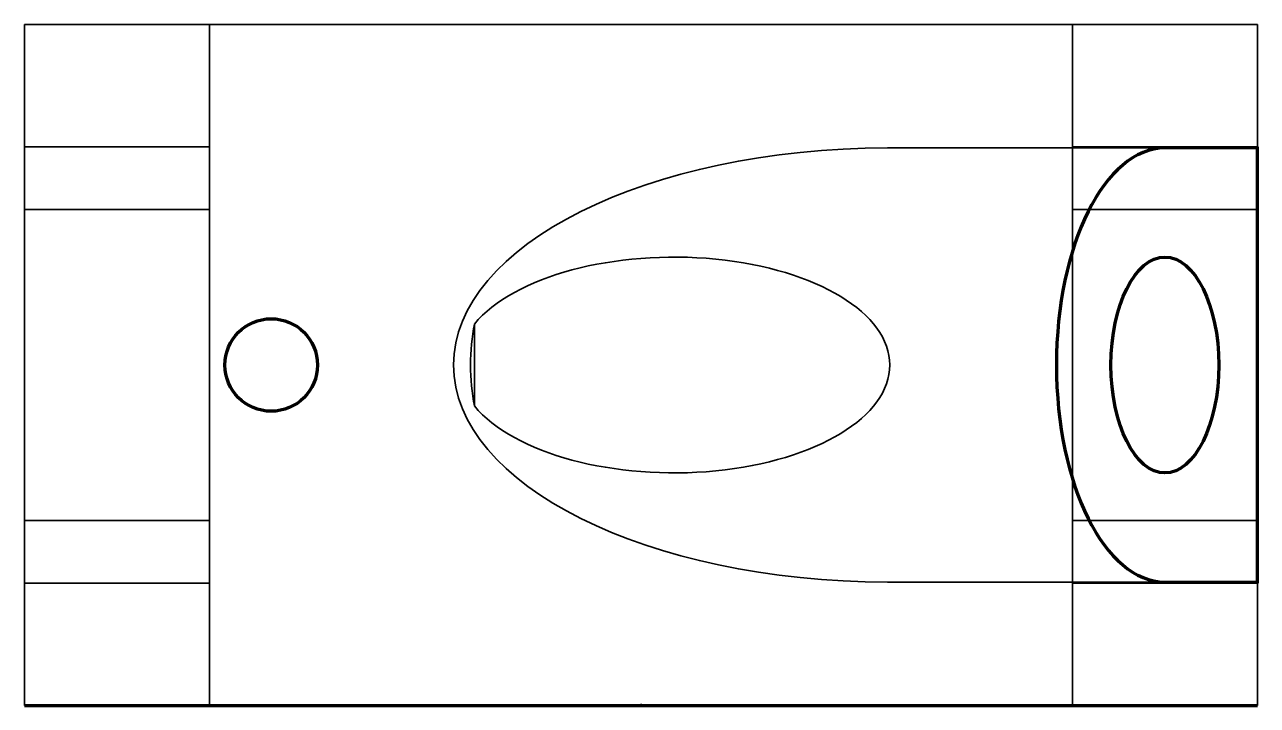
# Model space of a CAD drawing. Header units: inches. Extents: x -2.5 to 2.5, y 0 to 2.76.
import ezdxf

# ---------------------------------------------------------------- set-up
doc = ezdxf.new("R2010")
doc.units = ezdxf.units.IN
doc.header["$MEASUREMENT"] = 0
doc.layers.add('1', color=7, linetype='Continuous', true_color=0xffffff)
doc.layers.add('61', color=7, linetype='Continuous', true_color=0xffffff)

msp = doc.modelspace()

# ---------------------------------------------------------------- linework, layer by layer
at = {"layer": '1', "color": 252, "linetype": 'Continuous', "lineweight": 35}
for p, q in [((-1.75, 2.76, -1.12), (-2.5, 2.76, -1.12)), ((-2.5, 2.76), (-2.5, 0)), ((-2.5, 2.76), (2.5, 2.76)), ((-2.5, 2.76, -1.12), (-2.5, 2.76)), ((-2.5, 2.76, -1.12), (-2.5, 2.01, -1.12)), ((-1.75, 2.76, -0.5), (-1.75, 0, -0.5)), ((-1.75, 2.76, -0.5), (-1.75, 2.76, -1.12)), ((1.75, 2.76, -0.5), (-1.75, 2.76, -0.5)), ((-1.75, 2.76, -1.12), (-1.75, 2.01, -1.12)), ((1.75, 2.76, -0.5), (1.75, 0, -0.5)), ((1.75, 2.76, -1.12), (1.75, 2.76, -0.5)), ((2.5, 2.76, -1.12), (1.75, 2.76, -1.12)), ((1.75, 2.76, -1.12), (1.75, 2.01, -1.12)), ((2.5, 2.76), (2.5, 2.76, -1.12)), ((2.5, 2.76, -1.12), (2.5, 2.01, -1.12)), ((2.5, 2.76), (2.5, 2.26)), ((-2.5, 2.264034, -0.68), (-2.5, 0.495966, -0.68)), ((-2.5, 2.01, -1.12), (-2.5, 2.264034, -0.68)), ((-1.75, 2.264034, -0.68), (-2.5, 2.264034, -0.68)), ((-1.75, 0.495966, -0.68), (-1.75, 2.264034, -0.68)), ((-1.75, 2.264034, -0.68), (-1.75, 2.01, -1.12)), ((1, 2.26), (2.125, 2.26, 0.649519)), ((1, 2.26), (2.5, 2.26)), ((1.75, 2.01, -1.12), (1.75, 2.264034, -0.68)), ((2.5, 2.264034, -0.68), (1.75, 2.264034, -0.68)), ((1.75, 2.264034, -0.68), (1.75, 0.495966, -0.68)), ((2.5, 2.26), (2.125, 2.26, 0.649519)), ((2.5, 2.01, -1.12), (2.5, 2.264034, -0.68)), ((2.5, 2.264034, -0.68), (2.5, 0.495966, -0.68)), ((2.5, 0.5), (2.5, 2.26)), ((-2.5, 2.01, -1.12), (-1.75, 2.01, -1.12)), ((1.75, 2.01, -1.12), (2.5, 2.01, -1.12)), ((-0.675426, 1.213796, -0.5), (-0.675426, 1.546204, -0.5)), ((-2.5, 0.75, -1.12), (-2.5, 0, -1.12)), ((-2.5, 0.495966, -0.68), (-2.5, 0.75, -1.12)), ((-2.5, 0.75, -1.12), (-1.75, 0.75, -1.12)), ((-1.75, 0.75, -1.12), (-1.75, 0, -1.12)), ((-1.75, 0.75, -1.12), (-1.75, 0.495966, -0.68)), ((1.75, 0.75, -1.12), (1.75, 0, -1.12)), ((1.75, 0.75, -1.12), (2.5, 0.75, -1.12)), ((1.75, 0.495966, -0.68), (1.75, 0.75, -1.12)), ((2.5, 0.75, -1.12), (2.5, 0, -1.12)), ((2.5, 0.495966, -0.68), (2.5, 0.75, -1.12)), ((1, 0.5), (2.125, 0.5, 0.649519)), ((2.5, 0.5), (1, 0.5)), ((2.125, 0.5, 0.649519), (2.5, 0.5)), ((2.5, 0.5), (2.5, 0)), ((-1.75, 0.495966, -0.68), (-2.5, 0.495966, -0.68)), ((2.5, 0.495966, -0.68), (1.75, 0.495966, -0.68)), ((-1.75, 0, -1.12), (-2.5, 0, -1.12)), ((-2.5, 0), (2.5, 0)), ((-2.5, 0, -1.12), (-2.5, 0)), ((1.75, 0, -0.5), (-1.75, 0, -0.5)), ((-1.75, 0, -0.5), (-1.75, 0, -1.12)), ((1.75, 0, -1.12), (1.75, 0, -0.5)), ((2.5, 0, -1.12), (1.75, 0, -1.12)), ((2.5, 0), (2.5, 0, -1.12))]:
    msp.add_line(p, q, dxfattribs=at)
at = {"layer": '1', "color": 163, "linetype": 'Continuous', "lineweight": 70}
for p, q in [((2.5, 2.26), (2.125, 2.26, 0.649519)), ((2.5, 0.495966, -0.68), (2.5, 2.264034, -0.68)), ((2.5, 2.01, -1.12), (2.5, 2.264034, -0.68)), ((2.5, 0.5), (2.5, 2.26)), ((2.5, 0.75, -1.12), (2.5, 2.01, -1.12)), ((2.5, 0.495966, -0.68), (2.5, 0.75, -1.12)), ((2.125, 0.5, 0.649519), (2.5, 0.5)), ((-2.5, 0), (2.5, 0)), ((-2.5, 0), (-2.5, 0, -1.12)), ((-2.5, 0, -1.12), (-1.75, 0, -1.12)), ((-1.75, 0, -1.12), (-1.75, 0, -0.5)), ((-1.75, 0, -0.5), (1.75, 0, -0.5)), ((1.75, 0, -0.5), (1.75, 0, -1.12)), ((1.75, 0, -1.12), (2.5, 0, -1.12)), ((2.5, 0), (2.5, 0, -1.12))]:
    msp.add_line(p, q, dxfattribs=at)
at = {"layer": '1', "color": 163, "linetype": 'Continuous', "lineweight": 70, "extrusion": (0.866025, 0, 0.5)}
msp.add_circle((1.38, -0.5, 2.165064), 0.4375, dxfattribs=at)
at = {"layer": '1', "color": 252, "linetype": 'Continuous', "lineweight": 35, "extrusion": (0.866025, 0, 0.5)}
msp.add_circle((1.38, -0.5, 2.165064), 0.4375, dxfattribs=at)
at = {"layer": '1', "color": 163, "linetype": 'Continuous', "lineweight": 70}
msp.add_circle((-1.5, 1.38), 0.1875, dxfattribs=at)
at = {"layer": '1', "color": 252, "linetype": 'Continuous', "lineweight": 35}
for centre in [(-1.5, 1.38, -0.5), (-1.5, 1.38)]:
    msp.add_circle(centre, 0.1875, dxfattribs=at)
at = {"layer": '1', "color": 163, "linetype": 'Continuous', "lineweight": 70, "extrusion": (0.866025, 0, 0.5)}
msp.add_arc((1.38, -0.5, 2.165064), 0.88, 0, 180, dxfattribs=at)
at = {"layer": '1', "color": 252, "linetype": 'Continuous', "lineweight": 35, "extrusion": (0.866025, 0, 0.5)}
msp.add_arc((1.38, -0.5, 2.165064), 0.88, 0, 180, dxfattribs=at)
at = {"layer": '1', "color": 252, "linetype": 'Continuous', "lineweight": 35, "extrusion": (-0.866025, 0, -0.5)}
msp.add_arc((-1.38, -0.5, 0.834936), 0.4375, 67.672849, 112.327151, dxfattribs=at)
at = {"layer": '1', "color": 252, "linetype": 'Continuous', "lineweight": 35, "extrusion": (0, 0, -1)}
msp.add_ellipse((1, 1.38), major_axis=(1.76, 0), ratio=0.5, start_param=1.57079633, end_param=4.71238898, dxfattribs=at)
at = {"layer": '1', "color": 252, "linetype": 'Continuous', "lineweight": 35}
msp.add_ellipse((0.133975, 1.38, -0.5), major_axis=(0.875, 0), ratio=0.5, start_param=3.53127495, end_param=9.03509567, dxfattribs=at)
at = {"layer": '61', "color": 23, "linetype": 'Continuous', "lineweight": 100}
msp.add_point((0, 0), dxfattribs=at)

doc.saveas('drawing.dxf')
